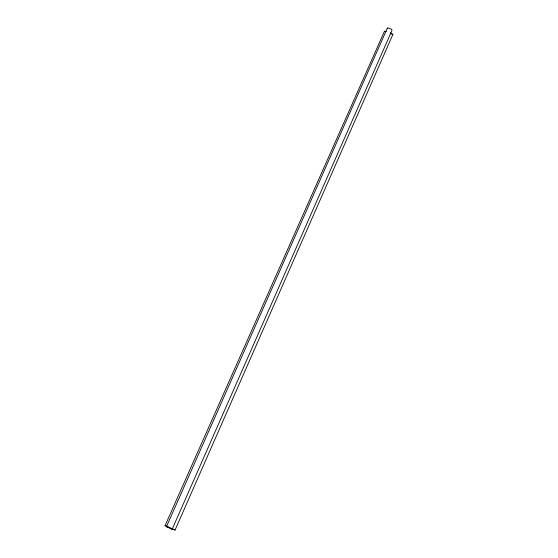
<?xml version="1.0" encoding="UTF-8"?>
<svg xmlns="http://www.w3.org/2000/svg" width="558" height="558" viewBox="0 0 558 558"><rect width="100%" height="100%" fill="white"/><g stroke="black" fill="none" stroke-linecap="round" stroke-linejoin="round"><path stroke-width="0.84" d="M386.317 31.429L384.615 31.304M387.364 28.102L166.444 526.661L167.009 526.954A16.977 0.746 23.8 0 0 168.9 527.805L169.458 528.056A16.977 0.746 23.8 0 0 171.376 528.9L172.185 529.179L391.995 30.369L391.674 29.351A13.992 7.889 23.8 0 0 390.091 28.66L389.624 28.479A13.992 7.889 23.8 0 0 388.005 27.942L387.405 28.019L387.315 28.653M170.455 528.035L175.038 530.086L392.902 34.415L390.391 32.845M384.546 31.067L165.063 525.65L168.872 527.408M392.853 34.45L390.537 33.585M169.269 527.617L166.444 526.661M174.989 530.086L171.78 528.691M165.098 525.65L168.969 527.373M170.999 528.356L170.057 528.168L172.178 529.172"/></g></svg>
